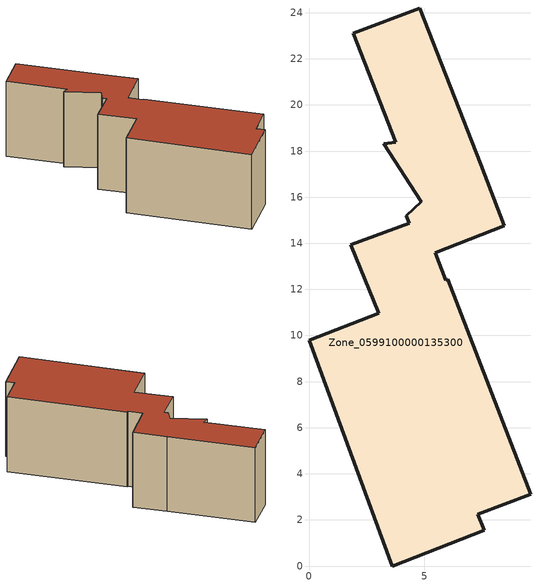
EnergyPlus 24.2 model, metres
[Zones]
Zone_0599100000135300
 floor ground (C_G): 7.46,17.42 8.47,14.76 5.47,13.58 5.93,12.39 6.02,12.43 9.63,3.12 7.33,2.25 7.61,1.56 3.62,0 0,9.8 3.02,10.97 1.81,13.93 4.34,14.87 4.21,15.2 4.86,15.79 3.24,18.33 3.77,18.38 1.93,23.12 4.8,24.21 z2.03
 wall outside (C_F): 3.62,0 7.61,1.56 7.33,2.25 9.63,3.12 6.02,12.43 5.93,12.39 5.47,13.58 8.47,14.76 7.46,17.42 4.8,24.21 1.93,23.12 3.77,18.38 3.24,18.33 4.86,15.79 4.21,15.2 4.34,14.87 1.81,13.93 3.02,10.97 0,9.8 3.62,0 z2.03:8.89
 roof outside (C_R): 1.93,23.12 3.77,18.38 3.24,18.33 4.86,15.79 4.21,15.2 4.34,14.87 1.81,13.93 3.02,10.97 0,9.8 3.62,0 7.61,1.56 7.33,2.25 9.63,3.12 6.02,12.43 5.93,12.39 5.47,13.58 8.47,14.76 7.46,17.42 4.8,24.21 z8.89
[BUILDING]
Pand.0599100000135300: North Axis=0; Terrain=City; Loads Convergence Tolerance Value=0.04; Temperature Convergence Tolerance Value=0.4; Solar Distribution=FullExterior; Maximum Number of Warmup Days=25; Minimum Number of Warmup Days=1
[Site:Location]
Rotterdam.The.Hague.AP_ZH_NLD Design_Conditions: Latitude=51.96; Longitude=4.45; Time Zone=1; Elevation=-4.5
[SITE:GROUNDTEMPERATURE:BUILDINGSURFACE]
18, 18, 18, 18, 18, 18, 18, 18, 18, 18, 18, 18
[MATERIAL] Thermal Absorptance=0.9; Solar Absorptance=0.7; Visible Absorptance=0.7
Name | Roughness | Thickness | Conductivity | Density | Specific Heat
G.TC.1946 | MediumSmooth | 0.15 | 1 | 540 | 1210
F.TC.1946 | Rough | 0.3 | 0.857143 | 1920 | 840
R.TC.1946 | MediumRough | 0.2 | 0.909091 | 1500 | 1000
[CONSTRUCTION]
C_G: G.TC.1946
C_F: F.TC.1946
C_R: R.TC.1946
[ZONE]
Zone_0599100000135300: Type=1; Multiplier=1; Ceiling Height=Autocalculate; Volume=Autocalculate; Floor Area=autocalculate; Part of Total Floor Area=Yes
[ZONEINFILTRATION:DESIGNFLOWRATE]
Infil_Zone_0599100000135300: Zone or ZoneList or Space or SpaceList=Zone_0599100000135300; Schedule=AlwaysOn; Design Flow Rate Calculation Method=Flow/Area; Flow Rate per Floor Area=0.003; Constant Term Coefficient=1; Temperature Term Coefficient=0; Velocity Term Coefficient=0; Velocity Squared Term Coefficient=0
[HVACTEMPLATE:ZONE:IDEALLOADSAIRSYSTEM]
Zone_0599100000135300: Maximum Heating Supply Air Temperature=50; Minimum Cooling Supply Air Temperature=13; Maximum Heating Supply Air Humidity Ratio=0.0156; Minimum Cooling Supply Air Humidity Ratio=0.0077; Heating Limit=NoLimit; Cooling Limit=NoLimit; Dehumidification Control Type=ConstantSensibleHeatRatio; Cooling Sensible Heat Ratio=0.7; Dehumidification Setpoint=60; Humidification Control Type=None; Humidification Setpoint=30; Outdoor Air Method=None; Outdoor Air Flow Rate per Person=0.00944; Outdoor Air Flow Rate per Zone Floor Area=0; Outdoor Air Flow Rate per Zone=0; Demand Controlled Ventilation Type=None; Outdoor Air Economizer Type=NoEconomizer; Heat Recovery Type=None; Sensible Heat Recovery Effectiveness=0.7; Latent Heat Recovery Effectiveness=0.65
[ZONECONTROL:THERMOSTAT]
ThermostatControl_Zone_0599100000135300: Zone or ZoneList=Zone_0599100000135300; Control Type Schedule=DualSetpointControlType; Control 1=Thermostat_Zone_0599100000135300; Temperature Difference Between Cutout And Setpoint=0
[THERMOSTATSETPOINT:DUALSETPOINT]
Thermostat_Zone_0599100000135300: Heating Setpoint Temperature Schedule=HeatingSetpoint_Zone_0599100000135300; Cooling Setpoint Temperature Schedule=CoolingSetpoint_Zone_0599100000135300
[SCHEDULE:COMPACT]
HeatingSetpoint_Zone_0599100000135300: Through: 12/31, For: AllDays, Until: 24:00, 21
CoolingSetpoint_Zone_0599100000135300: Through: 12/31, For: AllDays, Until: 24:00, 24
DualSetpointControlType: Through: 12/31, For: AllDays, Until: 24:00, 4
AlwaysOn: Through: 12/31, For: AllDays, Until: 24:00, 1
